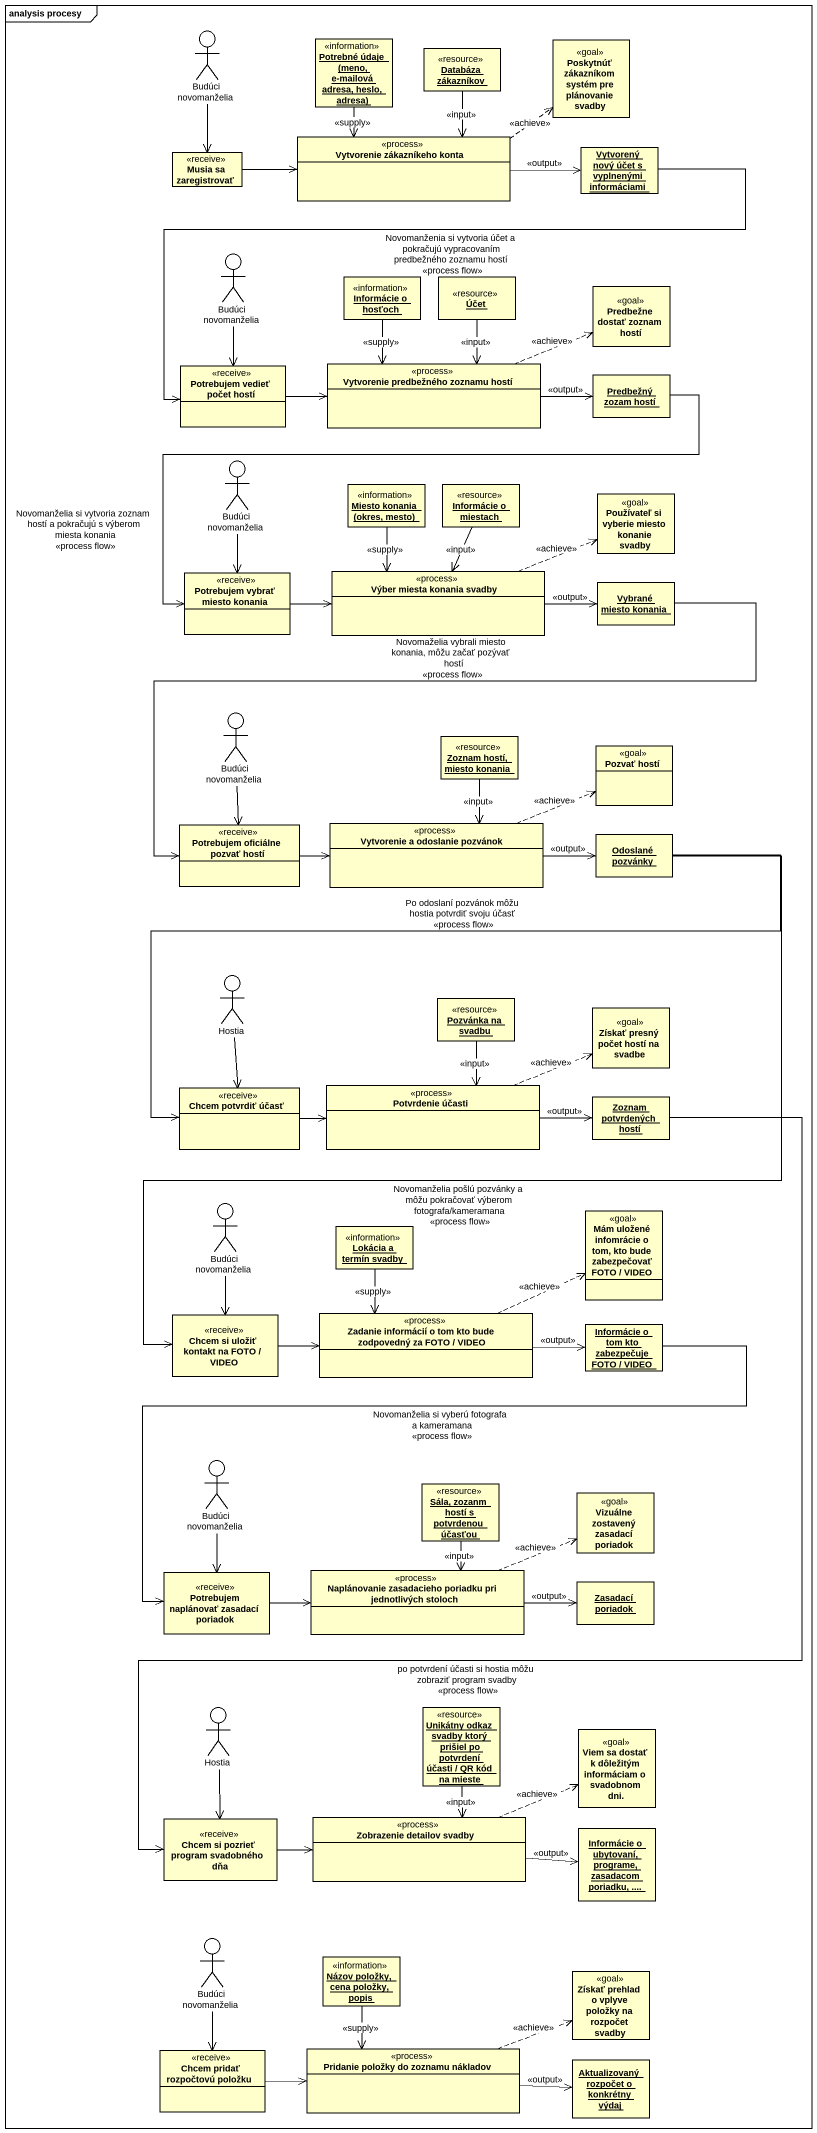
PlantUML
@startuml
mainframe analysis procesy
allowmixing
hide circle
hide empty members
actor "Budúci novomanželia" as Budúci_novomanželia
object "Potrebné údaje (meno, e-mailová adresa, heslo, adresa)" as Potrebné_údaje_meno_e <<information>>
class "Poskytnúť zákazníkom systém pre plánovanie svadby" as Poskytnúť_zákazníkom_systém <<goal>>
object "Databáza zákazníkov" as Databáza_zákazníkov <<resource>>
class "Musia sa zaregistrovať" as Musia_sa_zaregistrovať <<receive>>
class "Vytvorenie zákazníkeho konta" as Vytvorenie_zákazníkeho_konta <<process>>
object "Vytvorený nový účet s vyplnenými informáciami" as Vytvorený_nový_účet_s
actor "Budúci novomanželia" as Budúci_novomanželia_2
object "Informácie o hosťoch" as Informácie_o_hosťoch <<information>>
object Účet <<resource>>
class "Predbežne dostať zoznam hostí" as Predbežne_dostať_zoznam <<goal>>
class "Potrebujem vedieť počet hostí" as Potrebujem_vedieť_počet <<receive>>
class "Vytvorenie predbežného zoznamu hostí" as Vytvorenie_predbežného <<process>>
object "Predbežný zozam hostí" as Predbežný_zozam_hostí
actor "Budúci novomanželia" as Budúci_novomanželia_3
object "Miesto konania (okres, mesto)" as Miesto_konania_okres_mesto <<information>>
object "Informácie o miestach" as Informácie_o_miestach <<resource>>
class "Používateľ si vyberie miesto konanie svadby" as Používateľ_si_vyberie <<goal>>
class "Potrebujem vybrať miesto konania" as Potrebujem_vybrať_miesto <<receive>>
class "Výber miesta konania svadby" as Výber_miesta_konania_svadby <<process>>
object "Vybrané miesto konania" as Vybrané_miesto_konania
actor "Budúci novomanželia" as Budúci_novomanželia_4
object "Zoznam hostí, miesto konania" as Zoznam_hostí_miesto_konania <<resource>>
class "Pozvať hostí" as Pozvať_hostí <<goal>>
class "Potrebujem oficiálne pozvať hostí" as Potrebujem_oficiálne_pozvať <<receive>>
class "Vytvorenie a odoslanie pozvánok" as Vytvorenie_a_odoslanie <<process>>
object "Odoslané pozvánky" as Odoslané_pozvánky
actor Hostia
object "Pozvánka na svadbu" as Pozvánka_na_svadbu <<resource>>
class "Získať presný počet hostí na svadbe" as Získať_presný_počet_hostí <<goal>>
class "Potvrdenie účasti" as Potvrdenie_účasti <<process>>
class "Chcem potvrdiť účasť" as Chcem_potvrdiť_účasť <<receive>>
object "Zoznam potvrdených hostí" as Zoznam_potvrdených_hostí
actor "Budúci novomanželia" as Budúci_novomanželia_5
object "Lokácia a termín svadby" as Lokácia_a_termín_svadby <<information>>
class "Mám uložené infomrácie o tom, kto bude zabezpečovať FOTO / VIDEO" as Mám_uložené_infomrácie_o <<goal>>
class "Chcem si uložiť kontakt na FOTO / VIDEO" as Chcem_si_uložiť_kontakt_na <<receive>>
class "Zadanie informácií o tom kto bude zodpovedný za FOTO / VIDEO" as Zadanie_informácií_o_tom <<process>>
object "Informácie o tom kto zabezpečuje FOTO / VIDEO" as Informácie_o_tom_kto
actor "Budúci novomanželia" as Budúci_novomanželia_6
object "Sála, zozanm hostí s potvrdenou účasťou" as Sála_zozanm_hostí_s <<resource>>
class "Vizuálne zostavený zasadací poriadok" as Vizuálne_zostavený_zasadací <<goal>>
class "Potrebujem naplánovať zasadací poriadok" as Potrebujem_naplánovať <<receive>>
class "Naplánovanie zasadacieho poriadku pri jednotlivých stoloch" as Naplánovanie_zasadacieho <<process>>
object "Zasadací poriadok" as Zasadací_poriadok
actor "Hostia" as Hostia_2
object "Unikátny odkaz svadby ktorý prišiel po potvrdení účasti / QR kód na mieste" as Unikátny_odkaz_svadby_ktorý <<resource>>
class "Viem sa dostať k dôležitým informáciam o svadobnom dni." as Viem_sa_dostať_k_dôležitým <<goal>>
class "Chcem si pozrieť program svadobného dňa" as Chcem_si_pozrieť_program <<receive>>
class "Zobrazenie detailov svadby" as Zobrazenie_detailov_svadby <<process>>
object "Informácie o ubytovaní, programe, zasadacom poriadku, ...." as Informácie_o_ubytovaní
actor "Budúci novomanželia" as Budúci_novomanželia_7
object "Názov položky, cena položky, popis" as Názov_položky_cena_položky <<information>>
class "Získať prehlad o vplyve položky na rozpočet svadby" as Získať_prehlad_o_vplyve <<goal>>
class "Chcem pridať rozpočtovú položku" as Chcem_pridať_rozpočtovú <<receive>>
class "Pridanie položky do zoznamu nákladov" as Pridanie_položky_do_zoznamu <<process>>
object "Aktualizovaný rozpočet o konkrétny výdaj" as Aktualizovaný_rozpočet_o
Budúci_novomanželia --> Musia_sa_zaregistrovať
Potrebné_údaje_meno_e --> Vytvorenie_zákazníkeho_konta : <<supply>>
Databáza_zákazníkov --> Vytvorenie_zákazníkeho_konta : <<input>>
Musia_sa_zaregistrovať -right-> Vytvorenie_zákazníkeho_konta
Vytvorenie_zákazníkeho_konta .right.> Poskytnúť_zákazníkom_systém : <<achieve>>
Vytvorenie_zákazníkeho_konta -right-> Vytvorený_nový_účet_s : <<output>>
Vytvorený_nový_účet_s -left-> Potrebujem_vedieť_počet : Novomanženia si vytvoria účet a pokračujú vypracovaním predbežného zoznamu hostí\n<<process flow>>
Budúci_novomanželia_2 --> Potrebujem_vedieť_počet
Informácie_o_hosťoch --> Vytvorenie_predbežného : <<supply>>
Účet --> Vytvorenie_predbežného : <<input>>
Potrebujem_vedieť_počet -right-> Vytvorenie_predbežného
Vytvorenie_predbežného .right.> Predbežne_dostať_zoznam : <<achieve>>
Vytvorenie_predbežného -right-> Predbežný_zozam_hostí : <<output>>
Predbežný_zozam_hostí -left-> Potrebujem_vybrať_miesto : Novomanželia si vytvoria zoznam hostí a pokračujú s výberom miesta konania\n<<process flow>>
Budúci_novomanželia_3 --> Potrebujem_vybrať_miesto
Miesto_konania_okres_mesto --> Výber_miesta_konania_svadby : <<supply>>
Informácie_o_miestach --> Výber_miesta_konania_svadby : <<input>>
Potrebujem_vybrať_miesto -right-> Výber_miesta_konania_svadby
Výber_miesta_konania_svadby .right.> Používateľ_si_vyberie : <<achieve>>
Výber_miesta_konania_svadby -right-> Vybrané_miesto_konania : <<output>>
Vybrané_miesto_konania --> Potrebujem_oficiálne_pozvať : Novomaželia vybrali miesto konania, môžu začať pozývať hostí\n<<process flow>>
Budúci_novomanželia_4 --> Potrebujem_oficiálne_pozvať
Zoznam_hostí_miesto_konania --> Vytvorenie_a_odoslanie : <<input>>
Potrebujem_oficiálne_pozvať -right-> Vytvorenie_a_odoslanie
Vytvorenie_a_odoslanie .right.> Pozvať_hostí : <<achieve>>
Vytvorenie_a_odoslanie -right-> Odoslané_pozvánky : <<output>>
Odoslané_pozvánky --> Chcem_potvrdiť_účasť : Po odoslaní pozvánok môžu hostia potvrdiť svoju účasť\n<<process flow>>
Odoslané_pozvánky --> Chcem_si_uložiť_kontakt_na : Novomanželia pošlú pozvánky a môžu pokračovať výberom fotografa/kameramana\n<<process flow>>
Hostia --> Chcem_potvrdiť_účasť
Pozvánka_na_svadbu --> Potvrdenie_účasti : <<input>>
Potvrdenie_účasti .right.> Získať_presný_počet_hostí : <<achieve>>
Potvrdenie_účasti -right-> Zoznam_potvrdených_hostí : <<output>>
Chcem_potvrdiť_účasť -right-> Potvrdenie_účasti
Zoznam_potvrdených_hostí --> Chcem_si_pozrieť_program : po potvrdení účasti si hostia môžu zobraziť program svadby\n<<process flow>>
Budúci_novomanželia_5 --> Chcem_si_uložiť_kontakt_na
Lokácia_a_termín_svadby --> Zadanie_informácií_o_tom : <<supply>>
Chcem_si_uložiť_kontakt_na -right-> Zadanie_informácií_o_tom
Zadanie_informácií_o_tom .right.> Mám_uložené_infomrácie_o : <<achieve>>
Zadanie_informácií_o_tom -right-> Informácie_o_tom_kto : <<output>>
Informácie_o_tom_kto --> Potrebujem_naplánovať : Novomanželia si vyberú fotografa a kameramana\n<<process flow>>
Budúci_novomanželia_6 --> Potrebujem_naplánovať
Sála_zozanm_hostí_s --> Naplánovanie_zasadacieho : <<input>>
Potrebujem_naplánovať -right-> Naplánovanie_zasadacieho
Naplánovanie_zasadacieho .right.> Vizuálne_zostavený_zasadací : <<achieve>>
Naplánovanie_zasadacieho -right-> Zasadací_poriadok : <<output>>
Hostia_2 --> Chcem_si_pozrieť_program
Unikátny_odkaz_svadby_ktorý --> Zobrazenie_detailov_svadby : <<input>>
Chcem_si_pozrieť_program -right-> Zobrazenie_detailov_svadby
Zobrazenie_detailov_svadby .right.> Viem_sa_dostať_k_dôležitým : <<achieve>>
Zobrazenie_detailov_svadby -right-> Informácie_o_ubytovaní : <<output>>
Budúci_novomanželia_7 --> Chcem_pridať_rozpočtovú
Názov_položky_cena_položky --> Pridanie_položky_do_zoznamu : <<supply>>
Chcem_pridať_rozpočtovú -right-> Pridanie_položky_do_zoznamu
Pridanie_položky_do_zoznamu .right.> Získať_prehlad_o_vplyve : <<achieve>>
Pridanie_položky_do_zoznamu -right-> Aktualizovaný_rozpočet_o : <<output>>
@enduml
